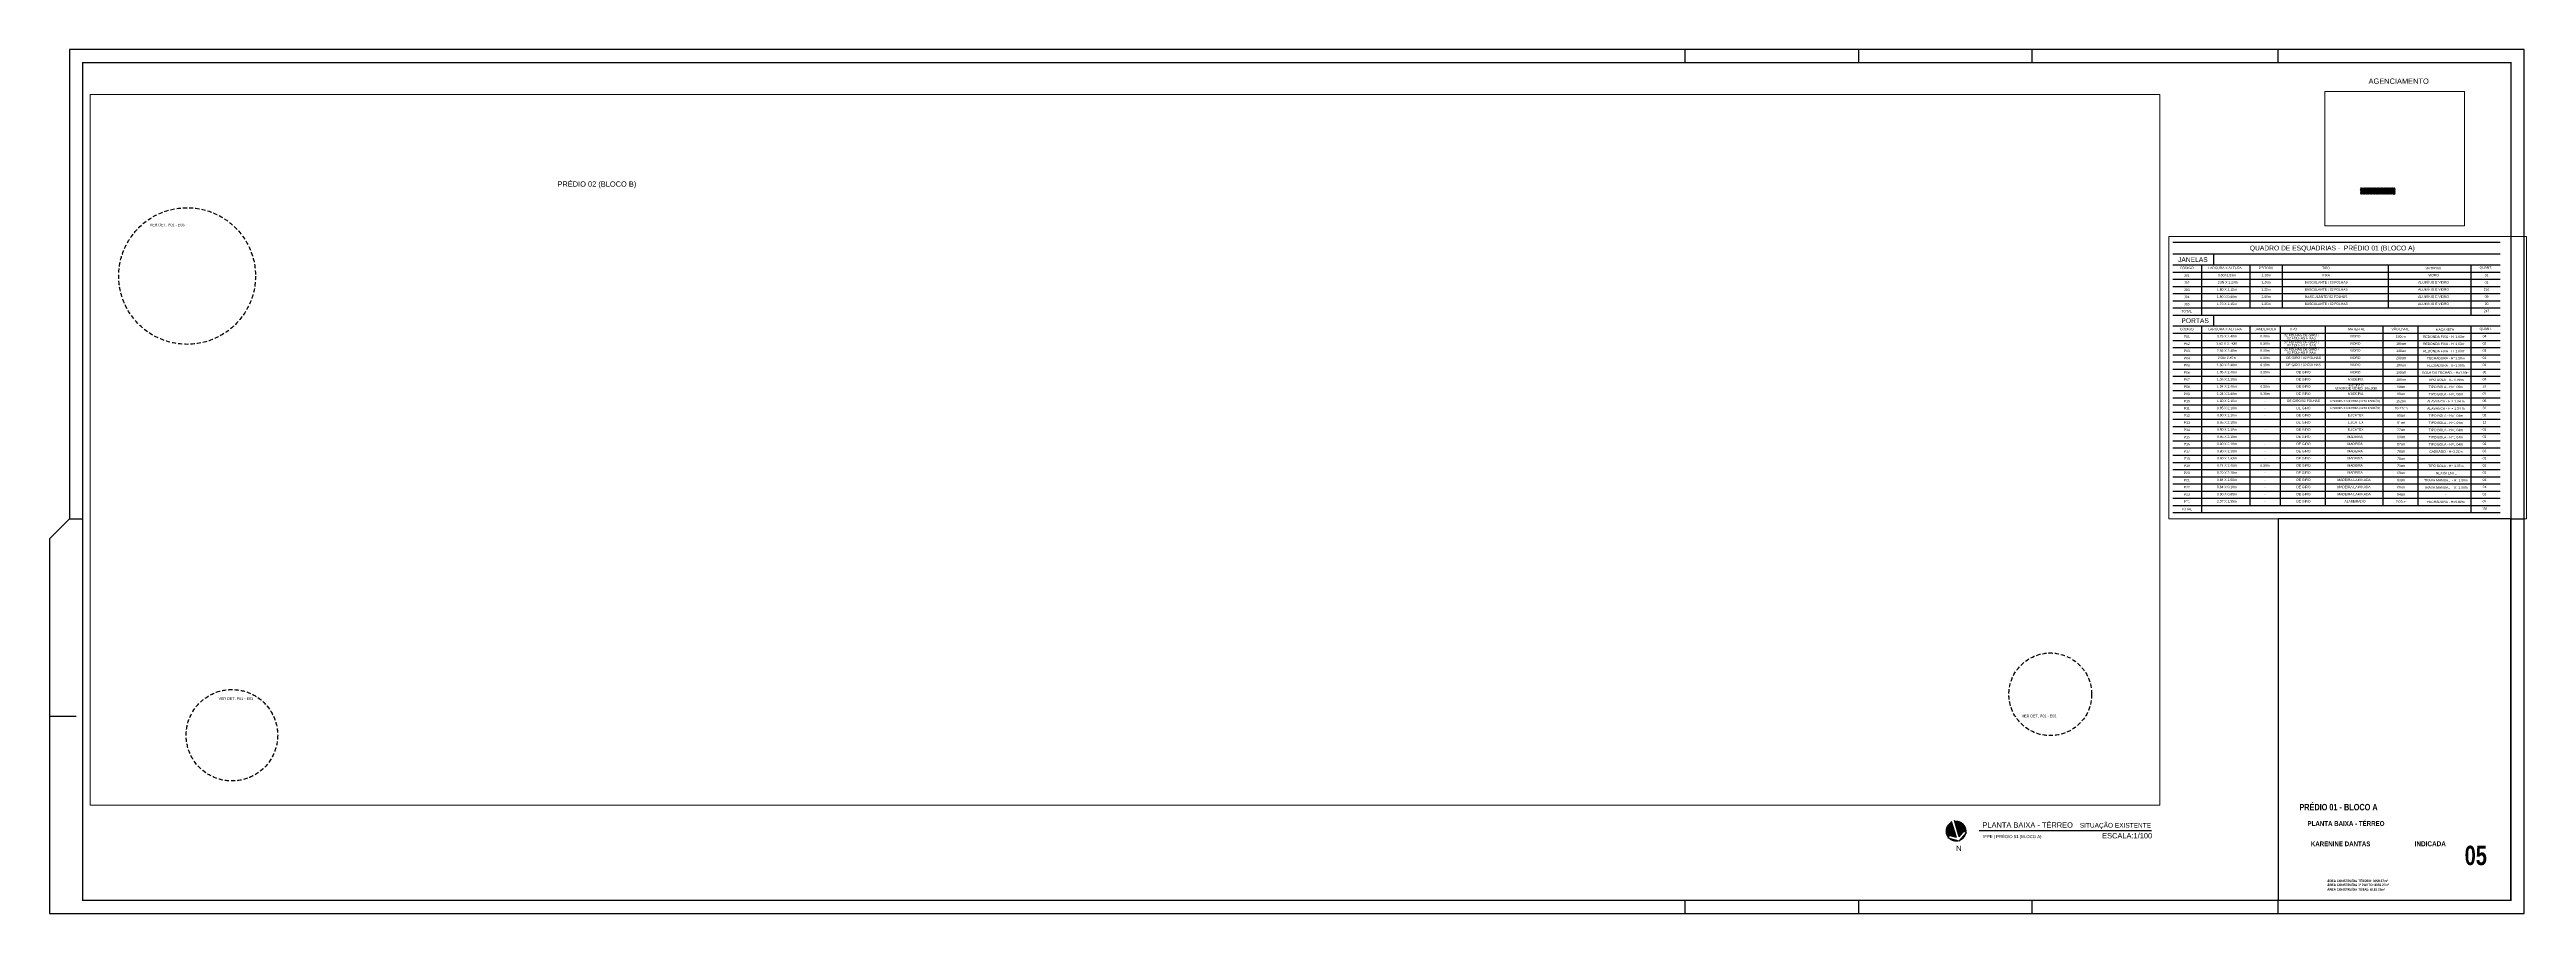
# Paper-space layout 'P 05 -30' of a CAD drawing. Header units: metres. Extents: x -880 to 983, y 41 to 691.
# The model-space entities are those that its viewports show. They can reach past a viewport. Long polylines and large blocks are cut down to what shows.
import ezdxf
from ezdxf.enums import TextEntityAlignment as Align

# ---------------------------------------------------------------- set-up
doc = ezdxf.new("R2010")
doc.units = ezdxf.units.M
doc.header["$LTSCALE"] = 5
doc.header["$MEASUREMENT"] = 0
doc.linetypes.add('DASHED', pattern=[0.75, 0.5, -0.25])
for name, color, linetype in [('AR-PRANCHA', 7, 'Continuous'), ('PENA 0.05', 8, 'Continuous'), ('PENA 0.15', 7, 'Continuous'), ('PENA 0.2', 2, 'Continuous'), ('PENA 01', 1, 'Continuous'), ('PENA 02', 2, 'Continuous'), ('PENA 03', 3, 'Continuous'), ('projeção', 7, 'DASHED'), ('TXT ESPECIFICAÇÃO', 7, 'Continuous')]:
    doc.layers.add(name, color=color, linetype=linetype)
doc.styles.add('Luana', font='arial.ttf')
doc.styles.add('TÍTULO', font='arialbd.ttf', dxfattribs={"height": 3})

# ---------------------------------------------------------------- blocks, each defined once
blk = doc.blocks.new('carimboob')
at = {"layer": 'Defpoints'}
blk.add_lwpolyline([(-175, 0), (0, 0), (0, 287), (-175, 287)], close=True, dxfattribs=at)
at = {"layer": 'AR-PRANCHA', "color": 2, "style": 'TÍTULO', "width": 0.737809}
blk.add_text('PRÉDIO 01 - BLOCO A', height=4.875, dxfattribs=at).set_placement((-159.1, 67.6))
at = {"layer": 'AR-PRANCHA', "color": 7, "style": 'TÍTULO', "width": 0.737809}
for s, height, p in [('KARENINE DANTAS', 3.6, (-150.5, 40.6)), ('ÁREA CONSTRUÍDA TÉRREO: 3059.27m²', 1.8, (-138.2, 13.6)), ('ÁREA CONSTRUÍDA 1º PAVTO: 3059.27m²', 1.8, (-138.2, 10.6)), ('ÁREA CONSTRUÍDA TOTAL: 6118.55m²', 1.8, (-138.2, 7.1))]:
    blk.add_text(s, height=height, dxfattribs=at).set_placement(p)
blk = doc.blocks.new('Norte046')
h = blk.add_hatch(color=256)
h.paths.add_polyline_path([(1.2, 4.5), (2.6, 5.4, 0.509715), (-5.9, 0.8), (3.6, 0.8)])
h.paths.add_polyline_path([(2.6, 5.4), (6, 0, 0.288178)])
h.paths.add_polyline_path([(6, 0), (2.6, -5.4, 0.288178)])
h.paths.add_polyline_path([(3.6, -0.8), (-5.9, -0.8, 0.509715), (2.6, -5.4), (1.2, -4.5)])
for p, q in [((3.6, 0.8), (-6, 0.8)), ((1.2, 4.5), (2.6, 5.4)), ((3.6, 0.8), (1.2, 4.5)), ((6, 0), (2.6, 5.4)), ((6, 0), (2.6, -5.4)), ((3.6, -0.8), (-6, -0.8)), ((3.6, -0.8), (1.2, -4.5)), ((1.2, -4.5), (2.6, -5.4)), ((2.6, -5.4), (2.6, -5.4))]:
    blk.add_line(p, q)

msp = doc.modelspace()

# ---------------------------------------------------------------- hatches: boundary and pattern name
at = {"layer": 'PENA 01', "true_color": 0xff6666}
h = msp.add_hatch(dxfattribs=at)
h.set_pattern_fill('ANSI31', color=11, scale=5, style=0)
h.set_pattern_definition([(45, (4001.87513, 155.5965), (-0.441942, 0.441942), [])])
h.paths.add_polyline_path([(4053.9737, 165.1281), (4001.876, 165.1328), (4001.8751, 155.6012), (4053.9728, 155.5965)])

# ---------------------------------------------------------------- linework, layer by layer
at = {"layer": 'PENA 0.15', "ltscale": 0.01}
for p, q in [((2644.0352, 309.5613), (2657.7101, 309.5613)), ((2644.0352, 309.107), (2657.7101, 309.107)), ((2644.0352, 308.807), (2657.7101, 308.807)), ((2644.0352, 308.507), (2657.7101, 308.507)), ((2647.2509, 309.107), (2647.2509, 307.307)), ((2648.6117, 309.107), (2648.6117, 307.307)), ((2653.0314, 309.107), (2653.0314, 307.307)), ((2656.4935, 309.107), (2656.4935, 307.007)), ((2644.0352, 308.207), (2657.7101, 308.207)), ((2644.0352, 307.907), (2657.7101, 307.907)), ((2644.0352, 307.607), (2657.7101, 307.607)), ((2644.0352, 307.307), (2657.7101, 307.307)), ((2644.0352, 307.307), (2657.7101, 307.307)), ((2644.0352, 307.007), (2657.7101, 307.007)), ((2644.0352, 306.5526), (2657.7101, 306.5526)), ((2645.7557, 306.5526), (2645.7557, 307.007)), ((2647.2509, 306.5526), (2647.2509, 299.0526)), ((2648.5222, 306.5526), (2648.5222, 299.0526)), ((2650.4004, 306.5526), (2650.4004, 299.0526)), ((2652.8116, 306.5526), (2652.8116, 299.0526)), ((2654.2807, 306.5526), (2654.2807, 299.0526)), ((2656.4935, 306.5526), (2656.4935, 298.7526)), ((2644.0352, 306.2526), (2657.7101, 306.2526)), ((2644.0352, 305.9526), (2657.7101, 305.9526)), ((2644.0352, 305.6526), (2657.7101, 305.6526)), ((2644.0352, 305.6526), (2657.7101, 305.6526)), ((2644.0352, 305.3526), (2657.7101, 305.3526)), ((2644.0352, 305.0526), (2657.7101, 305.0526)), ((2644.0352, 304.7526), (2657.7101, 304.7526)), ((2644.0352, 304.4526), (2657.7101, 304.4526)), ((2644.0352, 304.1526), (2657.7101, 304.1526)), ((2644.0352, 303.8526), (2657.7101, 303.8526)), ((2644.0352, 303.8526), (2657.7101, 303.8526)), ((2644.0352, 303.5526), (2657.7101, 303.5526)), ((2644.0352, 303.2526), (2657.7101, 303.2526)), ((2644.0352, 302.9526), (2657.7101, 302.9526)), ((2644.0352, 302.6526), (2657.7101, 302.6526)), ((2644.0352, 302.3526), (2657.7101, 302.3526)), ((2644.0352, 302.0526), (2657.7101, 302.0526)), ((2644.0352, 302.0526), (2657.7101, 302.0526)), ((2644.0352, 301.7526), (2657.7101, 301.7526)), ((2644.0352, 301.4526), (2657.7101, 301.4526)), ((2644.0352, 301.1526), (2657.7101, 301.1526)), ((2644.0352, 300.8526), (2657.7101, 300.8526)), ((2644.0352, 300.5526), (2657.7101, 300.5526)), ((2644.0352, 300.2526), (2657.7101, 300.2526)), ((2644.0352, 300.2526), (2657.7101, 300.2526)), ((2644.0352, 299.9526), (2657.7101, 299.9526)), ((2644.0352, 299.6526), (2657.7101, 299.6526)), ((2644.0352, 299.3526), (2657.7101, 299.3526)), ((2644.0352, 299.3526), (2657.7101, 299.3526)), ((2644.0352, 299.0526), (2657.7101, 299.0526)), ((2644.0352, 299.0526), (2657.7101, 299.0526)), ((2644.0352, 298.7526), (2657.7101, 298.7526))]:
    msp.add_line(p, q, dxfattribs=at)
at = {"layer": 'PENA 0.15'}
for p, q in [((2645.7557, 309.107), (2645.7557, 309.5613)), ((2645.2309, 309.107), (2645.2309, 307.007)), ((2645.2309, 306.5526), (2645.2309, 298.7526))]:
    msp.add_line(p, q, dxfattribs=at)
at = {"layer": 'PENA 02'}
msp.add_line((2644.0352, 310.0566), (2657.7101, 310.0566), dxfattribs=at)

# ---------------------------------------------------------------- texts
at = {"layer": 'PENA 01', "style": 'Luana'}
for s, height, p in [('2.85 X 1.20m', 0.1, (2646.3316, 308.3275)), ('3.50X1.53m', 0.1, (2646.2966, 308.6275)), ('1.10m', 0.1, (2647.9367, 308.6275)), ('1.20m', 0.1, (2647.9367, 308.3275)), ('BASCULANTE / 03 FOLHAS', 0.1, (2650.4479, 308.3275)), ('FIXA', 0.1, (2650.4479, 308.6275)), ('ALUMÍNIO E VIDRO', 0.1, (2654.9308, 308.3275)), ('VIDRO', 0.1, (2654.9308, 308.6275)), ('01', 0.1, (2657.1446, 308.6275)), ('01', 0.1, (2657.1446, 308.3275)), ('1.80 X 1.15m', 0.1, (2646.2966, 308.0275)), ('1.80 X 0.40m', 0.1, (2646.2966, 307.7275)), ('1.73 X 1.15m', 0.1, (2646.2966, 307.4275)), ('2.00m', 0.1, (2647.9367, 307.7275)), ('1.25m', 0.1, (2647.9367, 308.0275)), ('1.25m', 0.1, (2647.9367, 307.4275)), ('BASCULANTE / 02 FOLHAS', 0.1, (2650.4479, 308.0275)), ('BASCULANTE / 02 FOLHAS', 0.1, (2650.4479, 307.4275)), ('BASCULANTE/ 02 FOLHAS', 0.1, (2650.4479, 307.7275)), ('ALUMÍNIO E VIDRO', 0.1, (2654.9308, 308.0275)), ('ALUMÍNIO E VIDRO', 0.1, (2654.9308, 307.7275)), ('ALUMÍNIO E VIDRO', 0.1, (2654.9308, 307.4275)), ('216', 0.1, (2657.1446, 308.0275)), ('09', 0.1, (2657.1446, 307.7275)), ('20', 0.1, (2657.1446, 307.4275)), ('3.62 X 2. 40m', 0.1, (2646.2966, 305.7732)), ('3.75 X 2.40m', 0.1, (2646.2966, 306.0732)), ('2.85 X 2.40m', 0.1, (2646.2966, 305.4732)), ('2.00x 2.40m', 0.1, (2646.2966, 305.1732)), ('0.30m', 0.1, (2647.8868, 306.0732)), ('0.30m', 0.1, (2647.8868, 305.7732)), ('0.30m', 0.1, (2647.8868, 305.4732)), ('0.30m', 0.1, (2647.8868, 305.1732)), (' 02 FOLHAS DE GIRO / ', 0.1, (2649.4144, 306.1203)), (' 02 FOLHAS DE GIRO / ', 0.1, (2649.4144, 305.8203)), (' 02 FOLHAS DE GIRO / ', 0.1, (2649.4144, 305.5203)), ('DE GIRO / 02 FOLHAS', 0.1, (2649.4962, 305.1731)), ('02 FOLHAS FIXAS', 0.1, (2649.4144, 305.9962)), ('02 FOLHAS FIXAS', 0.1, (2649.4144, 305.6962)), ('02 FOLHAS FIXAS', 0.1, (2649.4144, 305.3962)), ('180cm', 0.1, (2653.56, 306.0631)), ('200cm', 0.1, (2653.5805, 305.1631)), ('180cm', 0.1, (2653.5805, 305.7631)), ('140cm', 0.1, (2653.5805, 305.4631)), ('REDONDA FIXA - H: 1.00m', 0.1, (2655.3624, 306.0554)), ('REDONDA FIXA - H: 1.00m', 0.1, (2655.3624, 305.7554)), ('REDONDA FIXA - H: 1.00m', 0.1, (2655.3624, 305.4554)), ('04', 0.1, (2657.0579, 306.0762)), ('02', 0.1, (2657.0579, 305.7762)), ('02', 0.1, (2657.0579, 305.4762)), ('01', 0.1, (2657.0579, 305.1762)), ('1.80 X 2.40m', 0.1, (2646.2966, 304.8732)), ('1.05 X 2.40m', 0.1, (2646.2966, 304.5732)), ('1.05 X 2.10m', 0.1, (2646.2966, 304.2732)), ('0.30m', 0.1, (2647.8868, 304.8732)), ('0.30m', 0.1, (2647.8868, 304.5732)), ('-', 0.1, (2647.8868, 304.2732)), ('DE GIRO / 02 FOLHAS', 0.1, (2649.4962, 304.8731)), ('DE GIRO', 0.1, (2649.4962, 304.5731)), ('DE GIRO', 0.1, (2649.4962, 304.2731)), ('MADEIRA', 0.1, (2651.6736, 304.2732)), ('180cm', 0.1, (2653.5805, 304.8631)), ('100cm', 0.1, (2653.5805, 304.5631)), ('100cm', 0.1, (2653.5805, 304.2631)), ('BOLA OU FECHAD. - H=1.00m', 0.1, (2655.4438, 304.5554)), ('FECHADURA - H=1.00m', 0.1, (2655.4438, 305.1554)), ('FECHADURA - H=1.00m', 0.1, (2655.4438, 304.8554)), ('TIPO BOLA - H= 0.98m', 0.1, (2655.4438, 304.2554)), ('38', 0.1, (2657.0579, 304.5762)), ('01', 0.1, (2657.0579, 304.8762)), ('03', 0.1, (2657.0579, 304.2762)), ('1.04 X 2.40m', 0.1, (2646.2966, 303.9732)), ('1.04 X 2.40m', 0.1, (2646.2966, 303.6732)), ('1.60 X 2.10m', 0.1, (2646.2966, 303.3732)), ('0.30m', 0.1, (2647.8868, 303.9732)), ('0.30m', 0.1, (2647.8868, 303.6732)), ('-', 0.1, (2647.8868, 303.3732)), ('DE GIRO/02 FOLHAS', 0.1, (2649.4962, 303.3731)), ('DE GIRO', 0.1, (2649.4962, 303.9731)), ('DE GIRO', 0.1, (2649.4962, 303.6731)), ('MADEIRA REVESTIDA (ALTO PADRÃO)', 0.08, (2651.6595, 303.3732)), ('VISOR DE VIDRO .30x.30m', 0.1, (2651.6993, 303.897)), ('MADEIRA', 0.1, (2651.6736, 303.6732)), ('MADEIRA C/ ', 0.08, (2651.6993, 304.032)), ('152cm', 0.1, (2653.5805, 303.3631)), ('98cm', 0.1, (2653.5805, 303.9631)), ('98cm', 0.1, (2653.5805, 303.6631)), ('ALAVANCA - H = 1.04 m', 0.1, (2655.4438, 303.3554)), ('TIPO BOLA - H=1.00m', 0.1, (2655.4438, 303.9554)), ('TIPO BOLA - H=1.00m', 0.1, (2655.4438, 303.6554)), ('34', 0.1, (2657.0579, 303.9762)), ('01', 0.1, (2657.0579, 303.6762)), ('05', 0.1, (2657.0579, 303.3762)), ('0.85 X 2.10m', 0.1, (2646.2966, 303.0732)), ('0.90 X 2.10m', 0.1, (2646.2966, 302.7732)), ('0.85 X 2.10m', 0.1, (2646.2966, 302.4732)), ('0.80 X 2.10m', 0.1, (2646.2966, 302.1732)), ('-', 0.1, (2647.8868, 303.0732)), ('-', 0.1, (2647.8868, 302.7732)), ('-', 0.1, (2647.8868, 302.4732)), ('-', 0.1, (2647.8868, 302.1732)), ('DE GIRO', 0.1, (2649.4962, 303.0731)), ('DE GIRO', 0.1, (2649.4962, 302.7731)), ('DE GIRO', 0.1, (2649.4962, 302.4731)), ('DE GIRO', 0.1, (2649.4962, 302.1731)), ('MADEIRA REVESTIDA (ALTO PADRÃO)', 0.08, (2651.6595, 303.0817)), ('EUCATEX', 0.1, (2651.6736, 302.7732)), ('EUCATEX', 0.1, (2651.6736, 302.4732)), ('EUCATEX', 0.1, (2651.6736, 302.1732)), ('76-77cm', 0.1, (2653.5805, 303.0631)), ('86cm', 0.1, (2653.5805, 302.7631)), ('81cm', 0.1, (2653.5805, 302.4631)), ('77cm', 0.1, (2653.5805, 302.1631)), ('ALAVANCA - H = 1.04 m', 0.1, (2655.4438, 303.0554)), ('TIPO BOLA - H=1.04m', 0.1, (2655.4438, 302.7554)), ('TIPO BOLA - H=1.04m', 0.1, (2655.4438, 302.4554)), ('TIPO BOLA - H=1.04m', 0.1, (2655.4438, 302.1554)), ('32', 0.1, (2657.0579, 303.0762)), ('03', 0.1, (2657.0579, 302.7762)), ('01', 0.1, (2657.0579, 302.1762)), ('12', 0.1, (2657.0579, 302.4762)), ('0.95 X 2.10m', 0.1, (2646.2966, 301.8732)), ('0.90 X 2.10m', 0.1, (2646.2966, 301.5732)), ('0.80 X 2.10m', 0.1, (2646.2966, 301.2732)), ('-', 0.1, (2647.8868, 301.8732)), ('-', 0.1, (2647.8868, 301.5732)), ('-', 0.1, (2647.8868, 301.2732)), ('DE GIRO', 0.1, (2649.4962, 301.8731)), ('DE GIRO', 0.1, (2649.4962, 301.5731)), ('DE GIRO', 0.1, (2649.4962, 301.2731)), ('MADEIRA ', 0.1, (2651.6736, 301.8732)), ('MADEIRA ', 0.1, (2651.6736, 301.5732)), ('MADEIRA ', 0.1, (2651.6736, 301.2732)), ('87cm', 0.1, (2653.5805, 301.5631)), ('90cm', 0.1, (2653.5805, 301.8631)), ('78cm', 0.1, (2653.5805, 301.2631)), ('TIPO BOLA - H=1.04m', 0.1, (2655.4438, 301.8554)), ('TIPO BOLA - H=1.04m', 0.1, (2655.4438, 301.5554)), ('CADEADO - H=1.20m', 0.1, (2655.4438, 301.2554)), ('01', 0.1, (2657.0579, 301.8762)), ('02', 0.1, (2657.0579, 301.5762)), ('03', 0.1, (2657.0579, 301.2762)), ('0.80 X 1.63m', 0.1, (2646.2966, 300.9732)), ('0.74 X 2.40m', 0.1, (2646.2966, 300.6732)), ('0.70 X 2.10m', 0.1, (2646.2966, 300.3732)), ('0.84 X 1.60m', 0.1, (2646.2966, 300.0732)), ('0.30m', 0.1, (2647.8868, 300.6732)), ('-', 0.1, (2647.8868, 300.9732)), ('-', 0.1, (2647.8868, 300.3732)), ('-', 0.1, (2647.8868, 300.0732)), ('DE GIRO', 0.1, (2649.4962, 300.9731)), ('DE GIRO', 0.1, (2649.4962, 300.6731)), ('DE GIRO', 0.1, (2649.4962, 300.3731)), ('DE GIRO', 0.1, (2649.4962, 300.0731)), ('MADEIRA LAMINADA', 0.1, (2651.6074, 300.0732)), ('MADEIRA ', 0.1, (2651.6736, 300.9732)), ('MADEIRA ', 0.1, (2651.6736, 300.6732)), ('MADEIRA ', 0.1, (2651.6736, 300.3732)), ('80cm', 0.1, (2653.5805, 300.0631)), ('68cm', 0.1, (2653.5805, 300.3631)), ('78cm', 0.1, (2653.5805, 300.9631)), ('70cm', 0.1, (2653.5805, 300.6631)), ('TRAVA MANUAL  - H: 1.00m', 0.1, (2655.4438, 300.0554)), ('TIPO BOLA - H= 1.05m', 0.1, (2655.4438, 300.6554)), ('INEXISTENTE', 0.1, (2655.4438, 300.3554)), ('-', 0.1, (2655.4438, 300.9554)), ('01', 0.1, (2657.0579, 300.9762)), ('03', 0.1, (2657.0579, 300.6762)), ('01', 0.1, (2657.0579, 300.3762)), ('04', 0.1, (2657.0579, 300.0762)), ('0.64 X 0.10m', 0.1, (2646.2966, 299.7732)), ('0.90 X 0.85m', 0.1, (2646.2966, 299.4748)), ('2.07 X 1.55m', 0.1, (2646.2966, 299.1732)), ('-', 0.1, (2647.8868, 299.7732)), ('-', 0.1, (2647.8868, 299.4748)), ('-', 0.1, (2647.8868, 299.1732)), ('DE GIRO', 0.1, (2649.4962, 299.7731)), ('DE GIRO', 0.1, (2649.4962, 299.4748)), ('DE GIRO', 0.1, (2649.4962, 299.1731)), ('MADEIRA LAMINADA', 0.1, (2651.6074, 299.7732)), ('MADEIRA LAMINADA', 0.1, (2651.6074, 299.4748)), ('ALAMBRADO', 0.1, (2651.6465, 299.1732)), ('2.07cm', 0.1, (2653.5805, 299.1631)), ('84cm', 0.1, (2653.5805, 299.4647)), ('60cm', 0.1, (2653.5805, 299.7631)), ('TRAVA MANUAL  - H: 1.00m', 0.1, (2655.4438, 299.7554)), ('FECHADURA - H=0.80m', 0.1, (2655.4438, 299.1554)), ('-', 0.1, (2655.4438, 299.4571)), ('01', 0.1, (2657.0579, 299.4778)), ('01', 0.1, (2657.0579, 299.1762)), ('24', 0.1, (2657.0579, 299.7762))]:
    msp.add_text(s, height=height, dxfattribs=at).set_placement(p, align=Align.CENTER)
for p in [(2651.4332, 306.0732), (2651.4332, 305.7732), (2651.4332, 305.4732), (2651.4332, 305.1732), (2651.4332, 304.8732), (2651.4332, 304.5732)]:
    msp.add_text('VIDRO', height=0.1, dxfattribs=at).set_placement(p)
at = {"layer": 'PENA 02', "style": 'Luana'}
msp.add_text('247', height=0.1, dxfattribs=at).set_placement((2657.1446, 307.1275), align=Align.CENTER)
at = {"layer": 'PENA 02', "ltscale": 0.05, "style": 'Luana'}
msp.add_text('180', height=0.1, dxfattribs=at).set_placement((2657.0579, 298.8683), align=Align.CENTER)
for s, insert, char_height, width, attachment_point in [('JANELAS', (2644.2549, 309.3272), 0.2, 3.511657, 4), ('QUADRO DE ESQUADRIAS -  PRÉDIO 01 (BLOCO A)', (2647.2557, 309.7815), 0.2, 8.165281, 4), ('CÓDIGO', (2644.6232, 308.9775), 0.1, 1.934, 5), ('J01', (2644.6232, 308.6645), 0.1, 1.934, 5), ('J02', (2644.6232, 308.3645), 0.1, 1.934, 5), ('LARGURA X ALTURA', (2646.2185, 308.9775), 0.1, 1.934, 5), ('PEITORIL', (2647.943, 308.9775), 0.1, 1.934, 5), ('TIPO', (2650.4337, 308.9775), 0.1, 1.934, 5), ('MATERIAL', (2654.9333, 308.9636), 0.1, 1.934, 5), ('QUANT.', (2657.1191, 308.9775), 0.1, 1.934, 5), ('J03', (2644.6232, 308.0645), 0.1, 1.934, 5), ('J04', (2644.6232, 307.7645), 0.1, 1.934, 5), ('J05', (2644.6232, 307.4645), 0.1, 1.934, 5), ('CÓDIGO', (2644.6232, 306.4232), 0.1, 1.934, 5), ('TOTAL', (2644.6232, 307.1645), 0.1, 1.934, 5), ('PORTAS', (2644.3945, 306.7728), 0.2, 3.511657, 4), ('LARGURA X ALTURA', (2646.2185, 306.4232), 0.1, 1.934, 5), ('BANDEIROLA', (2647.9038, 306.4232), 0.1, 1.934, 5), ('TIPO', (2649.0664, 306.4232), 0.1, 1.934, 5), ('MATERIAL', (2651.7128, 306.4232), 0.1, 1.934, 5), ('VÃO LIVRE', (2653.5443, 306.4232), 0.1, 1.934, 5), ('MAÇANETA', (2655.4053, 306.3919), 0.1, 1.934, 5), ('QUANT.', (2657.1191, 306.4232), 0.1, 1.934, 5), ('P01', (2644.6232, 306.1101), 0.1, 1.934, 5), ('P02', (2644.6232, 305.8101), 0.1, 1.934, 5), ('P03', (2644.6232, 305.5101), 0.1, 1.934, 5), ('P04', (2644.6232, 305.2101), 0.1, 1.934, 5), ('P05', (2644.6232, 304.9101), 0.1, 1.934, 5), ('P06', (2644.6232, 304.6101), 0.1, 1.934, 5), ('P07', (2644.6232, 304.3101), 0.1, 1.934, 5), ('P08', (2644.6232, 304.0101), 0.1, 1.934, 5), ('P09', (2644.6232, 303.7101), 0.1, 1.934, 5), ('P10', (2644.6232, 303.4101), 0.1, 1.934, 5), ('P11', (2644.6232, 303.1101), 0.1, 1.934, 5), ('P12', (2644.6232, 302.8101), 0.1, 1.934, 5), ('P13', (2644.6232, 302.5101), 0.1, 1.934, 5), ('P14', (2644.6232, 302.2101), 0.1, 1.934, 5), ('P15', (2644.6232, 301.9101), 0.1, 1.934, 5), ('P16', (2644.6232, 301.6101), 0.1, 1.934, 5), ('P17', (2644.6232, 301.3101), 0.1, 1.934, 5), ('P18', (2644.6232, 301.0101), 0.1, 1.934, 5), ('P19', (2644.6232, 300.7101), 0.1, 1.934, 5), ('P20', (2644.6232, 300.4101), 0.1, 1.934, 5), ('P21', (2644.6232, 300.1101), 0.1, 1.934, 5), ('PT1', (2644.6232, 299.2101), 0.1, 1.934, 5), ('P22', (2644.6232, 299.8101), 0.1, 1.934, 5), ('P23', (2644.6232, 299.5118), 0.1, 1.934, 5), ('TOTAL', (2644.6232, 298.9007), 0.1, 1.934, 5)]:
    msp.add_mtext(s, dxfattribs=dict(at, insert=insert, char_height=char_height, width=width, attachment_point=attachment_point))

psp = doc.layouts.new('P 05 -30')

# ---------------------------------------------------------------- linework, layer by layer
at = {"layer": 'PENA 01'}
for points in [[(-880.1, 323.1), (-880.1, 41.1), (980.9, 41.1), (980.9, 691.1), (-865.1, 691.1)], [(-865.1, 691.1), (-865.1, 338.1), (-880.1, 323.1)], [(349.9, 681.1), (349.9, 691.1)], [(480.4, 681.1), (480.4, 691.1)], [(610.9, 681.1), (610.9, 691.1)], [(795.9, 681.1), (795.9, 691.1)], [(-865.1, 338.1), (-855.1, 338.1)], [(970.9, 338.1), (980.9, 338.1)], [(-880.1, 189.6), (-860.1, 189.6)], [(349.9, 41.1), (349.9, 51.1)], [(480.4, 41.1), (480.4, 51.1)], [(610.9, 41.1), (610.9, 51.1)], [(795.9, 41.1), (795.9, 51.1)]]:
    psp.add_lwpolyline(points, dxfattribs=at)
at = {"layer": 'PENA 03', "const_width": 1}
psp.add_lwpolyline([(-855.1, 51.1), (970.9, 51.1), (970.9, 681.1), (-855.1, 681.1)], close=True, dxfattribs=at)
at = {"layer": 'projeção', "ltscale": 1.25}
for centre, radius in [((-776.6, 520.7), 51.4), ((624.5, 206), 31.1), ((-742.9, 175.2), 34.4)]:
    psp.add_circle(centre, radius, dxfattribs=at)
at = {"layer": 'TXT ESPECIFICAÇÃO', "linetype": 'ByBlock'}
psp.add_line((571, 103.6), (700.5, 103.6), dxfattribs=at)

# ---------------------------------------------------------------- block references
at = {"layer": 'AR-PRANCHA'}
psp.add_blockref('carimboob', (970.9, 51.1), dxfattribs=at)
at = {"layer": 'PENA 01', "color": 0, "xscale": 1.325982727227846, "yscale": 1.325982727227846, "zscale": 1.325982727227846, "rotation": 286.5877045453449}
psp.add_blockref('Norte046', (553.6, 103.1), dxfattribs=at)

# ---------------------------------------------------------------- texts
at = {"layer": 'AR-PRANCHA', "color": 2, "style": 'TÍTULO', "width": 0.737809}
for s, height, p in [('PLANTA BAIXA - TÉRREO ', 3.6, (817.9, 107)), ('05', 14.58, (936.1, 77.5))]:
    psp.add_text(s, height=height, dxfattribs=at).set_placement(p)
at = {"layer": 'AR-PRANCHA', "color": 7, "style": 'TÍTULO', "width": 0.737809}
psp.add_text('INDICADA', height=3.73, dxfattribs=at).set_placement((898.5, 91.7))
at = {"layer": 'PENA 0.05', "linetype": 'ByBlock', "style": 'Luana'}
psp.add_text('IFPE | PRÉDIO 01 (BLOCO A)', height=2.3, dxfattribs=at).set_placement((574, 97.8))
at = {"layer": 'PENA 0.05', "style": 'Luana'}
psp.add_text('SITUAÇÃO EXISTENTE', height=3.5, dxfattribs=at).set_placement((646.7, 105.7))
at = {"layer": 'PENA 0.2', "style": 'Luana'}
for s, height, p in [('AGENCIAMENTO', 4, (863.8, 665.3)), ('PRÉDIO 02 (BLOCO B)', 4, (-498.1, 587.9)), ('VER DET. P01 - E03', 2, (-804.7, 558.2)), ('VER DET. P01 - E01', 2, (-753, 201.8)), ('VER DET. P01 - E02', 2, (603, 188.7)), ('PLANTA BAIXA - TÉRREO', 4, (573.5, 105.7)), ('ESCALA:1/100', 4, (663.5, 97.6))]:
    psp.add_text(s, height=height, dxfattribs=at).set_placement(p)
at = {"layer": 'PENA 0.2', "insert": (555.7, 90.2), "char_height": 4, "width": 294.393, "attachment_point": 5, "style": 'Luana'}
psp.add_mtext('{\\fCorbel|b0|i0|c0|p34;N}', dxfattribs=at)

# ---------------------------------------------------------------- viewports
at = {"layer": 'Defpoints'}
psp.add_viewport(center=(-71.3, 389.9), size=(1556.2, 534.75), view_center_point=(2510.4904, 253.839), view_height=53.475002, dxfattribs=at)
psp.add_viewport(center=(848.1, 444.2), size=(268.9, 212.233), view_center_point=(2651.342, 304.3903), view_height=11.790758, status=3, dxfattribs=at)
at = {"layer": 'PENA 01'}
psp.add_viewport(center=(883.5, 609), size=(105.1, 100.846), view_center_point=(4053.4628, 209.0646), view_height=201.691379, status=4, dxfattribs=at)

doc.saveas('drawing.dxf')
